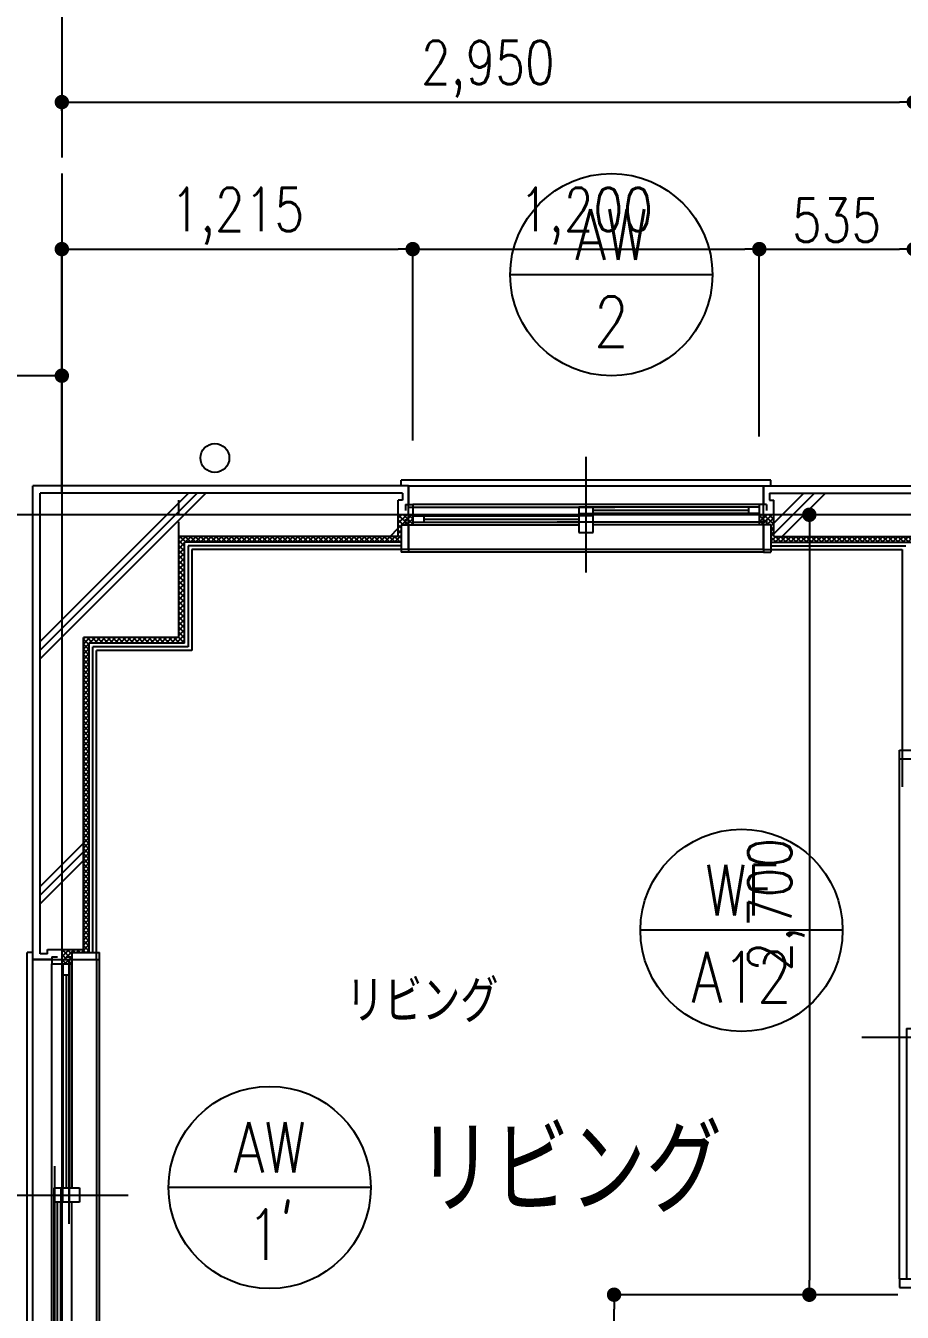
# Model space of a CAD drawing. Header units: millimetres. Extents: x 15495 to 166182, y -39946 to 18307.
# Drawn here: x 91165 to 94200, y -26567 to -22114 of the extents above; entities that cross this region are included whole.
import ezdxf
from ezdxf.enums import TextEntityAlignment as Align

# ---------------------------------------------------------------- set-up
doc = ezdxf.new("R2010")
doc.units = ezdxf.units.MM
doc.header["$LTSCALE"] = 1000
doc.linetypes.add('CENTER', pattern=[2, 1.25, -0.25, 0.25, -0.25])
doc.linetypes.add('DASHED2', pattern=[0.375, 0.25, -0.125])
doc.layers.get('0').update_dxf_attribs({"linetype": 'CONTINUOUS'})
for name, color, linetype in [('DT_ID', 13, 'CONTINUOUS'), ('E_TEXT', 3, 'CONTINUOUS'), ('F_FITT1-100', 5, 'CONTINUOUS'), ('F_FITT1-50', 5, 'CONTINUOUS'), ('F_FITT2-100', 1, 'CONTINUOUS'), ('F_FITT2-50', 1, 'CONTINUOUS'), ('SF-F_FITT1-100', 5, 'CONTINUOUS'), ('TF-A_ELSE-100', 6, 'CONTINUOUS'), ('TF-DT_ID-100', 13, 'CONTINUOUS'), ('TF-E_DIM-50', 3, 'CONTINUOUS'), ('TF-E_GRID-100', 1, 'CENTER'), ('TF-E_GRID-50', 1, 'CENTER'), ('TF-E_TEXT-100', 3, 'CONTINUOUS'), ('TF-E_TEXT-50', 3, 'CONTINUOUS'), ('TF-F_FINI1-100', 190, 'CONTINUOUS'), ('TF-F_FINI1-50', 190, 'CONTINUOUS'), ('TF-F_FINI2-50', 1, 'CONTINUOUS'), ('TF-F_FITT1-100', 5, 'CONTINUOUS'), ('TF-F_FITT1-50', 5, 'CONTINUOUS'), ('TF-F_FITT2-50', 1, 'CONTINUOUS'), ('TF-F_HAT1-50', 9, 'CONTINUOUS'), ('TF-H-AREA-50', 1, 'CENTER'), ('TF-R_COLM-50', 7, 'CONTINUOUS'), ('TF-R_EWALL-50', 7, 'CONTINUOUS'), ('TF-U_FIRE-50', 9, 'CONTINUOUS')]:
    doc.layers.add(name, color=color, linetype=linetype)
doc.styles.add('DIM', font='romans.shx', dxfattribs={"width": 0.8, "bigfont": 'bigfont.shx'})
doc.styles.add('ROOM', font='romans.shx', dxfattribs={"width": 0.8, "bigfont": 'bigfont.shx'})
doc.styles.get("Standard").update_dxf_attribs({"font": 'txt.shx', "bigfont": 'bigfont.shx'})
doc.dimstyles.new('DIM50_3_3', dxfattribs={"dimscale": 50, "dimtxt": 3, "dimasz": 1, "dimexe": 0, "dimexo": 1, "dimgap": 0.5, "dimtad": 1, "dimdec": 1, "dimdsep": 46, "dimlunit": 6, "dimtxsty": 'DIM', "dimblk1": 'DOT', "dimblk2": 'DOT', "dimsah": 1, "dimcen": 1, "dimclrd": 256, "dimclre": 256, "dimclrt": 256, "dimadec": 0, "dimazin": 0, "dimtfac": 1, "dimtdec": 1, "dimtix": 1, "dimtmove": 2, "dimatfit": 3, "dimldrblk": 'DOT', "dimfxl": 1, "dimtvp": 0.833333, "dimtolj": 1, "dimarcsym": 0})

# ---------------------------------------------------------------- blocks, each defined once
blk = doc.blocks.new('TATEGU-KIGOU')
at = {"color": 2}
blk.add_line((350, 0), (-350, 0), dxfattribs=at)
blk.add_circle((0, 0), 350, dxfattribs=at)
at = {"color": 2, "style": 'ROOM', "width": 0.8}
for tag, p in [('建具種別', (0, 51.6)), ('建具番号', (0, -250.1))]:
    blk.add_attdef(tag, text='', height=175, dxfattribs=at).set_placement(p, align=Align.CENTER)
at = {"flags": 1}
for tag, p in [('内法寸法（W）', (-414, -713.8)), ('内法寸法（H）', (-414, -1063.8)), ('階', (-373.6, -1414.3)), ('部屋名', (-373.6, -1786.8)), ('メーカー名', (-373.6, -2148.9)), ('値段', (-373.6, -2498.9)), ('重量', (-373.6, -2848.9)), ('建具形状', (-373.6, -3199)), ('開閉方式', (-373.6, -3549)), ('取付場所', (-373.6, -3899)), ('見込', (-373.6, -4296.3)), ('扉厚', (-373.6, -4646.3)), ('仕上', (-373.6, -4996.3)), ('ガラス', (-373.6, -5346.3)), ('建具金物', (-373.6, -5696.3)), ('枠形状', (-373.6, -6046.3)), ('沓摺形状', (-373.6, -6396.3)), ('特記事項', (-373.6, -6746.3)), ('防火性能', (-373.6, -7096.3))]:
    blk.add_attdef(tag, p, '', height=175, dxfattribs=at)
blk = doc.blocks.new("AW-1'_100")
at = {"layer": 'F_FITT1-100'}
for p, q in [((25, -100), (25, 815)), ((-25, 100), (-25, -815)), ((-205, 0), (200, 0))]:
    blk.add_line(p, q, dxfattribs=at)
at = {"layer": 'F_FITT2-100'}
for p, q in [((-100, -815), (-100, 815)), ((120, 815), (120, -815))]:
    blk.add_line(p, q, dxfattribs=at)
blk = doc.blocks.new('ROOM')
at = {"layer": 'DT_ID', "flags": 1}
for tag, p in [('室番号', (0, 500)), ('面積', (0, -500)), ('内装制限', (0, -1000)), ('仕上レベル', (0, -1500)), ('スラブレベル', (0, -2000)), ('天井高', (0, -2500)), ('床下地', (0, -3000)), ('床仕上', (0, -3500)), ('巾木高さ', (0, -4000)), ('巾木仕上', (0, -4500)), ('壁下地', (0, -5000)), ('壁仕上', (0, -5500)), ('天井下地', (0, -6000)), ('天井仕上', (0, -6500)), ('見切縁', (0, -7000)), ('備考', (0, -7500))]:
    blk.add_attdef(tag, p, '', height=300, dxfattribs=at)
at = {"layer": 'E_TEXT', "style": 'ROOM', "width": 0.8}
blk.add_attdef('室名', (0, 0), '', height=300, dxfattribs=at)
blk = doc.blocks.new('AW-2_100')
at = {"layer": 'F_FITT1-100'}
for p, q in [((-100, 25), (615, 25)), ((100, -25), (-615, -25))]:
    blk.add_line(p, q, dxfattribs=at)
at = {"layer": 'F_FITT2-100'}
for p, q in [((615, 100), (-615, 100)), ((-615, -120), (615, -120))]:
    blk.add_line(p, q, dxfattribs=at)
at = {"layer": 'SF-F_FITT1-100'}
blk.add_line((0, -200), (0, 200), dxfattribs=at)
blk = doc.blocks.new('TF-BLOCK_100')
at = {"layer": 'TF-A_ELSE-100'}
blk.add_circle((529.9, 10651.54), 50, dxfattribs=at)
at = {"layer": 'TF-E_GRID-100'}
for p, q in [((0, 15136.69), (0, -4408.96)), ((29802.87, 10455), (-4082.3, 10455))]:
    blk.add_line(p, q, dxfattribs=at)
at = {"layer": 'TF-F_FINI1-100'}
for p, q in [((-100, 8915), (-100, 10555)), ((1200, 10555), (-100, 10555)), ((1200, 10335), (1200, 10555)), ((2430, 10555), (3985, 10555)), ((2430.01, 10335), (2430, 10555)), ((450, 10335), (450, 9985)), ((1200, 10335), (450, 10335)), ((2430, 10335), (2910, 10335)), ((2910, 10335), (2910, 9513.33)), ((450, 9985), (120, 9985)), ((120, 8915), (120, 9985)), ((-100, 8915), (120, 8915))]:
    blk.add_line(p, q, dxfattribs=at)
at = {"layer": 'TF-F_FITT1-100'}
for p, q in [((1815, 10255), (1815, 10655)), ((-215, 8100), (230, 8100))]:
    blk.add_line(p, q, dxfattribs=at)
at = {"layer": 'TF-DT_ID-100'}
for p, values in [((1902.68, 11286.05), {'建具種別': 'AW', '建具番号': '2'}), ((2353.41, 9016.51), {'建具種別': 'WF', '建具番号': 'A12'}), ((719.71, 8126.18), {'建具種別': 'AW', '建具番号': '1’'})]:
    blk.add_blockref('TATEGU-KIGOU', p, dxfattribs=at).add_auto_attribs(values)
at = {"layer": 'TF-E_TEXT-100'}
ref = blk.add_blockref('ROOM', (1229.83, 8037.67), dxfattribs=at)
ref.add_attrib('室名', 'リビング', (1229.83, 8037.67), dxfattribs={"height": 300, "style": 'ROOM', "width": 0.8})
at = {"layer": 'TF-F_FITT1-100', "xscale": -1}
blk.add_blockref('AW-2_100', (1815, 10455), dxfattribs=at)
at = {"layer": 'TF-F_FITT1-100'}
blk.add_blockref("AW-1'_100", (0, 8100), dxfattribs=at)
blk = doc.blocks.new('DOT')
at = {"color": 0, "linetype": 'ByBlock'}
blk.add_line((-0.5, 0), (-1, 0), dxfattribs=at)
at = {"color": 0, "linetype": 'ByBlock', "const_width": 0.5}
blk.add_lwpolyline([(-0.25, 0, 1), (0.25, 0, 1)], format="xyb", close=True, dxfattribs=at)
blk = doc.blocks.new('*D714')
at = {"layer": 'TF-E_DIM-50', "lineweight": -2}
for p, q in [((89689.6, -23367.8), (89689.6, -23325.1)), ((91239.6, -23325.1), (89739.6, -23325.1)), ((91289.6, -23367.8), (91289.6, -23325.1))]:
    blk.add_line(p, q, dxfattribs=at)
at = {"layer": 'TF-E_DIM-50', "lineweight": -2, "xscale": 50, "yscale": 50, "zscale": 50, "rotation": 180}
blk.add_blockref('DOT', (89689.6, -23325.1), dxfattribs=at)
at = {"layer": 'TF-E_DIM-50', "lineweight": -2, "xscale": 50, "yscale": 50, "zscale": 50}
blk.add_blockref('DOT', (91289.6, -23325.1), dxfattribs=at)
at = {"layer": 'TF-E_DIM-50', "insert": (90489.6, -23210.8), "char_height": 150, "attachment_point": 5, "style": 'DIM'}
blk.add_mtext('\\A1;1,600', dxfattribs=at)
blk = doc.blocks.new('_DOT')
at = {"color": 0, "linetype": 'ByBlock'}
blk.add_line((-0.5, 0), (-1, 0), dxfattribs=at)
at = {"color": 0, "linetype": 'ByBlock', "const_width": 0.5}
blk.add_lwpolyline([(-0.25, 0, 1), (0.25, 0, 1)], format="xyb", close=True, dxfattribs=at)
blk = doc.blocks.new('*D680')
at = {"layer": 'TF-E_DIM-50', "lineweight": -2}
for p, q in [((94239.6, -22836.8), (94239.6, -22886.8)), ((93704.6, -23535.3), (93704.6, -22886.8)), ((93754.6, -22886.8), (94189.6, -22886.8))]:
    blk.add_line(p, q, dxfattribs=at)
at = {"layer": 'TF-E_DIM-50', "lineweight": -2, "xscale": 50, "yscale": 50, "zscale": 50, "rotation": 180}
blk.add_blockref('DOT', (93704.6, -22886.8), dxfattribs=at)
at = {"layer": 'TF-E_DIM-50', "lineweight": -2, "xscale": 50, "yscale": 50, "zscale": 50}
blk.add_blockref('DOT', (94239.6, -22886.8), dxfattribs=at)
at = {"layer": 'TF-E_DIM-50', "insert": (93972.1, -22786.8), "char_height": 150, "attachment_point": 5, "style": 'DIM'}
blk.add_mtext('\\A1;535', dxfattribs=at)
blk = doc.blocks.new('*D678')
at = {"layer": 'TF-E_DIM-50', "lineweight": -2}
for p, q in [((91289.6, -23730.5), (91289.6, -22886.8)), ((91339.6, -22886.8), (92454.6, -22886.8)), ((92504.6, -23549), (92504.6, -22886.8))]:
    blk.add_line(p, q, dxfattribs=at)
at = {"layer": 'TF-E_DIM-50', "lineweight": -2, "xscale": 50, "yscale": 50, "zscale": 50, "rotation": 180}
blk.add_blockref('DOT', (91289.6, -22886.8), dxfattribs=at)
at = {"layer": 'TF-E_DIM-50', "lineweight": -2, "xscale": 50, "yscale": 50, "zscale": 50}
blk.add_blockref('DOT', (92504.6, -22886.8), dxfattribs=at)
at = {"layer": 'TF-E_DIM-50', "insert": (91897.1, -22772.5), "char_height": 150, "attachment_point": 5, "style": 'DIM'}
blk.add_mtext('\\A1;1,215', dxfattribs=at)
blk = doc.blocks.new('*D677')
at = {"layer": 'TF-E_DIM-50', "lineweight": -2}
for p, q in [((91289.6, -22407.8), (91289.6, -22377.8)), ((91339.6, -22377.8), (94189.6, -22377.8)), ((94239.6, -23356.4), (94239.6, -22377.8))]:
    blk.add_line(p, q, dxfattribs=at)
at = {"layer": 'TF-E_DIM-50', "lineweight": -2, "xscale": 50, "yscale": 50, "zscale": 50, "rotation": 180}
blk.add_blockref('DOT', (91289.6, -22377.8), dxfattribs=at)
at = {"layer": 'TF-E_DIM-50', "lineweight": -2, "xscale": 50, "yscale": 50, "zscale": 50}
blk.add_blockref('DOT', (94239.6, -22377.8), dxfattribs=at)
at = {"layer": 'TF-E_DIM-50', "insert": (92764.6, -22263.5), "char_height": 150, "attachment_point": 5, "style": 'DIM'}
blk.add_mtext('\\A1;2,950', dxfattribs=at)
blk = doc.blocks.new('*D676')
at = {"layer": 'TF-E_DIM-50', "lineweight": -2}
for p, q in [((92504.6, -23549), (92504.6, -22886.8)), ((92554.6, -22886.8), (93654.6, -22886.8)), ((93704.6, -23535.3), (93704.6, -22886.8))]:
    blk.add_line(p, q, dxfattribs=at)
at = {"layer": 'TF-E_DIM-50', "lineweight": -2, "xscale": 50, "yscale": 50, "zscale": 50, "rotation": 180}
blk.add_blockref('DOT', (92504.6, -22886.8), dxfattribs=at)
at = {"layer": 'TF-E_DIM-50', "lineweight": -2, "xscale": 50, "yscale": 50, "zscale": 50}
blk.add_blockref('DOT', (93704.6, -22886.8), dxfattribs=at)
at = {"layer": 'TF-E_DIM-50', "insert": (93104.6, -22772.5), "char_height": 150, "attachment_point": 5, "style": 'DIM'}
blk.add_mtext('\\A1;1,200', dxfattribs=at)
blk = doc.blocks.new('WF-A12_50')
at = {"layer": 'F_FITT1-50'}
for p, q in [((-95, 0), (10, 0)), ((-95, -30), (-95, 0)), ((10, -30), (10, 0)), ((-95, -30), (10, -30)), ((-70, -896.666625), (-70, -30)), ((-40, -896.666625), (-40, -30)), ((-30, -1830.003375), (-30, -836.666625)), ((-30, -836.666625), (0, -836.666625)), ((0, -1830.003375), (0, -836.666625)), ((-225, -866.666625), (110, -866.666625)), ((-70, -896.666625), (-40, -896.666625)), ((-95, -1830.003375), (10, -1830.003375)), ((-95, -1830.003375), (-95, -1860.003375)), ((-95, -1860.003375), (10, -1860.003375)), ((10, -1860.003375), (10, -1830.003375))]:
    blk.add_line(p, q, dxfattribs=at)
at = {"layer": 'F_FITT2-50'}
blk.add_line((10, -1830.003375), (10, -30), dxfattribs=at)
blk = doc.blocks.new('*D711')
at = {"layer": 'TF-E_DIM-50', "lineweight": -2}
for p, q in [((93934, -23806.4), (93877.8, -23806.4)), ((93877.8, -23856.4), (93877.8, -26456.4)), ((93885, -26506.4), (93877.8, -26506.4))]:
    blk.add_line(p, q, dxfattribs=at)
at = {"layer": 'TF-E_DIM-50', "lineweight": -2, "xscale": 50, "yscale": 50, "zscale": 50}
for p, rotation in [((93877.8, -23806.4), 90), ((93877.8, -26506.4), 270)]:
    blk.add_blockref('DOT', p, dxfattribs=dict(at, rotation=rotation))
at = {"layer": 'TF-E_DIM-50', "insert": (93763.5, -25156.4), "char_height": 150, "attachment_point": 5, "rotation": 90, "style": 'DIM'}
blk.add_mtext('\\A1;2,700', dxfattribs=at)
blk = doc.blocks.new("AW-1'_50")
at = {"layer": 'F_FITT1-50'}
for p, q in [((-130.00075, 815.001625), (-130.00075, 840.001625)), ((-35.00075, 840.001625), (-130.00075, 840.001625)), ((-35.00075, 815.001625), (-130.00075, 815.001625)), ((-35.00075, 825.001625), (-35.00075, 800.001625)), ((-15.00075, 825.001625), (-35.00075, 825.001625)), ((14.99925, 825.001625), (34.99925, 825.001625)), ((34.99925, 825.001625), (34.99925, 800.001625)), ((34.99925, 800.001625), (-35.00075, 800.001625)), ((3.99925, 800.001625), (3.99925, 762.001625)), ((25.99925, 762.001625), (3.99925, 762.001625)), ((14.99925, 762.001625), (14.99925, 25.001875)), ((25.99925, 800.001625), (25.99925, 762.001625)), ((199.99925, 0), (-200.00075, 0)), ((-61.50075, 25.001875), (-4.00075, 25.001875)), ((-61.50075, -24.998125), (-61.50075, 25.001875)), ((-26.00075, 25.001875), (-26.00075, -24.998125)), ((-4.00075, 25.001875), (-4.00075, -24.998125)), ((3.99925, 25.001875), (25.99925, 25.001875)), ((3.99925, -24.998125), (3.99925, 25.001875)), ((25.99925, 25.001875), (25.99925, -24.998125)), ((-4.00075, -24.998125), (-61.50075, -24.998125)), ((-15.00075, -761.998375), (-15.00075, -24.998125)), ((25.99925, -24.998125), (3.99925, -24.998125)), ((34.99925, -799.998375), (-35.00075, -799.998375)), ((-35.00075, -824.998375), (-35.00075, -799.998375)), ((-4.00075, -761.998375), (-26.00075, -761.998375)), ((34.99925, -824.998375), (34.99925, -799.998375)), ((-130.00075, -814.998375), (-130.00075, -839.998375)), ((-35.00075, -814.998375), (-130.00075, -814.998375)), ((-35.00075, -839.998375), (-130.00075, -839.998375)), ((-15.00075, -824.998375), (-35.00075, -824.998375)), ((-35.00075, -839.998375), (-35.00075, -824.998375)), ((34.99925, -824.998375), (14.99925, -824.998375))]:
    blk.add_line(p, q, dxfattribs=at)
at = {"layer": 'F_FITT2-50'}
for p, q in [((-130.00075, 815.001625), (-130.00075, -814.998375)), ((99.99925, 840.001), (119.99925, 840.001)), ((119.99925, 840.001), (119.99925, -839.99775)), ((-35.00075, 800.001625), (-35.00075, 25.001875)), ((3.99925, 762.001625), (3.99925, 25.001875)), ((25.99925, 762.001625), (25.99925, 25.001875)), ((34.99925, 800.001625), (34.99925, -799.998375)), ((-35.00075, -799.998375), (-35.00075, -24.998125)), ((-26.00075, -799.998375), (-26.00075, -24.998125)), ((-4.00075, -799.998375), (-4.00075, -24.998125)), ((99.99925, -839.99775), (119.99925, -839.99775))]:
    blk.add_line(p, q, dxfattribs=at)
blk = doc.blocks.new('*D708')
at = {"layer": 'TF-E_DIM-50', "lineweight": -2}
for p, q in [((94183.9, -26506.4), (93201.7, -26506.4)), ((93201.7, -27406.4), (93201.7, -26556.4)), ((94139.6, -27456.4), (93201.7, -27456.4))]:
    blk.add_line(p, q, dxfattribs=at)
at = {"layer": 'TF-E_DIM-50', "lineweight": -2, "xscale": 50, "yscale": 50, "zscale": 50}
for p, rotation in [((93201.7, -26506.4), 90), ((93201.7, -27456.4), 270)]:
    blk.add_blockref('DOT', p, dxfattribs=dict(at, rotation=rotation))
at = {"layer": 'TF-E_DIM-50', "insert": (93082.6, -26861.7), "char_height": 150, "attachment_point": 5, "rotation": 90, "style": 'DIM'}
blk.add_mtext('\\A1;950', dxfattribs=at)
blk = doc.blocks.new('AW-2_50')
at = {"layer": 'F_FITT1-50'}
for p, q in [((-615, 130), (-640, 130)), ((-640, 35), (-640, 130)), ((-615, 35), (-615, 130)), ((615, 35), (615, 130)), ((615, 130), (640, 130)), ((640, 35), (640, 130)), ((-24.99975, 4), (-24.99975, 61.5)), ((-24.99975, 61.5), (25.00025, 61.5)), ((25.00025, 61.5), (25.00025, 4)), ((-640, 35), (-625, 35)), ((-625, 15), (-625, 35)), ((-625, 35), (-600, 35)), ((-600, -35), (-600, 35)), ((-600, 26), (-562, 26)), ((-600, 4), (-562, 4)), ((-562, 4), (-562, 26)), ((-562, 15), (-24.99975, 15)), ((25.00025, 26), (-24.99975, 26)), ((25.00025, 4), (-24.99975, 4)), ((625, 35), (600, 35)), ((600, -35), (600, 35)), ((625, 15), (625, 35)), ((640, 35), (625, 35)), ((-625, -35), (-625, -15)), ((-625, -35), (-600, -35)), ((-24.99975, -26), (-24.99975, -4)), ((-24.99975, -4), (25.00025, -4)), ((25.00025, -26), (-24.99975, -26)), ((25.00025, -4), (25.00025, -26)), ((562, -15), (25.00025, -15)), ((562, -26), (562, -4)), ((600, -4), (562, -4)), ((600, -26), (562, -26)), ((625, -35), (600, -35)), ((625, -35), (625, -15))]:
    blk.add_line(p, q, dxfattribs=at)
at = {"layer": 'F_FITT2-50'}
for p, q in [((615, 130), (-615, 130)), ((-600, 35), (-24.99975, 35)), ((-562, 26), (-24.99975, 26)), ((-562, 4), (-24.99975, 4)), ((600, 35), (25.00025, 35)), ((600, -35), (-600, -35)), ((562, -4), (25.00025, -4)), ((562, -26), (25.00025, -26)), ((-639.999375, -100), (-639.999375, -120)), ((639.999375, -120), (-639.999375, -120)), ((639.999375, -100), (639.999375, -120))]:
    blk.add_line(p, q, dxfattribs=at)
at = {"layer": 'TF-F_FITT1-50'}
blk.add_line((0, 200), (0, -200), dxfattribs=at)
blk = doc.blocks.new('TF-BLOCK_50')
at = {"layer": 'TF-F_HAT1-50'}
h = blk.add_hatch(dxfattribs=at)
h.set_pattern_fill('RC2', color=256, scale=50, style=0)
h.set_pattern_definition([(45, (-28400.75, -39924.5), (-441.942, 441.942), []), (45, (-28363.25, -39924.5), (-441.942, 441.942), []), (45, (-28325.75, -39924.5), (-441.942, 441.942), [])])
h.paths.add_polyline_path([(4160, 10730), (4010, 10730), (4010, 10530), (2465, 10530), (2465.01, 10380), (4160, 10380)])
h = blk.add_hatch(dxfattribs=at)
h.set_pattern_fill('RC4', color=256, scale=30, style=0)
h.set_pattern_definition([(45, (-133336.5, -63816.8), (-424.264, 424.264), []), (45, (-133306.5, -63816.8), (-424.264, 424.264), []), (45, (-133276.5, -63816.8), (-424.264, 424.264), [])])
h.paths.add_polyline_path([(405, 10455), (405, 10380), (1164.99, 10380), (1165, 10455)])
h.paths.add_polyline_path([(1165, 10455), (1165, 10505.04), (1180, 10505.04), (1180, 10530), (405, 10530), (405, 10455)])
h.paths.add_polyline_path([(405, 10455), (405, 10530), (0, 10530), (0, 10455)])
h.paths.add_polyline_path([(0, 10455), (0, 8950.01), (75, 8950.01), (75, 10030), (405, 10030), (405, 10380), (405, 10455)])
h.paths.add_polyline_path([(0, 10455), (-75, 10455), (-75, 8935), (-50.04, 8935), (-50.04, 8950), (0, 8950.01)])
h.paths.add_polyline_path([(0, 10530), (-75, 10530), (-75, 10455), (0, 10455)])
h = blk.add_hatch(dxfattribs=at)
h.set_pattern_fill('ANSI37', color=256, scale=100, style=0)
h.set_pattern_definition([(45, (-133336.485, -63816.77), (-8.8388348, 8.8388348), []), (135, (-133336.485, -63816.77), (-8.8388348, -8.8388348), [])])
h.paths.add_polyline_path([(405, 10030), (75, 10030), (75, 8950.01), (0, 8950.01), (0, 8900), (35, 8900), (35, 8925), (35, 8940), (95, 8940), (95, 10010), (425, 10010), (425, 10360), (1175, 10360), (1175, 10420), (1190, 10420), (1215, 10420), (1215, 10455), (1165, 10455), (1164.99, 10380), (405, 10380)])
at = {"layer": 'TF-U_FIRE-50'}
h = blk.add_hatch(dxfattribs=at)
h.set_pattern_fill('ANSI37', color=256, scale=100, style=0)
h.set_pattern_definition([(45, (-28400.745, -39924.51), (-8.8388348, 8.8388348), []), (135, (-28400.745, -39924.51), (-8.8388348, -8.8388348), [])])
h.paths.add_polyline_path([(4190, 10650), (4205, 10650), (4205, 10670), (4160, 10670), (4160, 10455), (4190, 10455)])
h.paths.add_polyline_path([(4190, 10455), (4160, 10455), (4160, 10380), (2465.01, 10380), (2465.01, 10455), (2415, 10455), (2415, 10420), (2440, 10420), (2455, 10420), (2455, 10360), (4190, 10360)])
at = {"layer": 'TF-E_GRID-50'}
for p, q in [((0, 15441.48), (0, -1118.96)), ((0, 15136.69), (0, -4408.96)), ((30333.71, 10455), (-4082.3, 10455))]:
    blk.add_line(p, q, dxfattribs=at)
at = {"layer": 'TF-F_FINI1-50'}
for p, q in [((-100, 8915), (-100, 10555)), ((1200, 10555), (-100, 10555)), ((1200, 10555), (1200, 10490)), ((2430, 10555), (3985, 10555)), ((2430, 10555), (2430, 10490)), ((450, 10335), (450, 9985)), ((1175, 10335), (450, 10335)), ((2455, 10335), (2910, 10335)), ((2910, 10335), (2910, 9640)), ((450, 9985), (120, 9985)), ((120, 8940), (120, 9985)), ((-35, 8915), (-100, 8915))]:
    blk.add_line(p, q, dxfattribs=at)
at = {"layer": 'TF-F_FINI2-50'}
for p, q in [((437.5, 10347.5), (437.5, 9997.5)), ((1175, 10347.5), (437.5, 10347.5)), ((2455, 10347.5), (2922.5, 10347.5)), ((437.5, 9997.5), (107.5, 9997.5)), ((107.5, 8940), (107.5, 9997.5))]:
    blk.add_line(p, q, dxfattribs=at)
at = {"layer": 'TF-F_FITT1-50'}
for p, q in [((1815, 10255), (1815, 10655)), ((-215, 8100), (230, 8100))]:
    blk.add_line(p, q, dxfattribs=at)
at = {"layer": 'TF-F_FITT2-50'}
blk.add_line((2900, 7810), (2900, 9610), dxfattribs=at)
at = {"layer": 'TF-H-AREA-50'}
blk.add_lwpolyline([(2950, 10455), (0, 10455), (0, 3250), (2900, 3250), (2900, 6805), (4500.5, 6805), (4500.5, 7755), (2950.47, 7754.77), (2950, 10455)], dxfattribs=at)
at = {"layer": 'TF-R_COLM-50'}
for p, q in [((405, 10530), (-75, 10530)), ((405, 10030), (405, 10380)), ((405, 10030), (75, 10030))]:
    blk.add_line(p, q, dxfattribs=at)
at = {"layer": 'TF-R_COLM-50', "linetype": 'DASHED2', "ltscale": 0.2}
blk.add_line((405, 10380), (405, 10530), dxfattribs=at)
at = {"layer": 'TF-R_EWALL-50'}
for p, q in [((-75, 8935), (-75, 10530)), ((1180, 10530), (405, 10530)), ((1180, 10530), (1180, 10505)), ((2450, 10530), (4010, 10530)), ((2450, 10530), (2450, 10505)), ((1180, 10505), (1164.99, 10505)), ((1164.99, 10380), (1164.99, 10505)), ((2450, 10505), (2465.01, 10505)), ((2465.01, 10380), (2465.01, 10505)), ((1164.99, 10380), (405, 10380)), ((2465.01, 10380), (4160, 10380)), ((75, 8950.01), (75, 10030)), ((-50.04, 8935), (-75, 8935)), ((-50.04, 8950), (75, 8950.01)), ((-50.04, 8935), (-50.04, 8950))]:
    blk.add_line(p, q, dxfattribs=at)
at = {"layer": 'TF-U_FIRE-50'}
for p, q in [((425, 10010), (425, 10360)), ((1175, 10360), (425, 10360)), ((2455, 10360), (4190, 10360)), ((425, 10010), (95, 10010)), ((95, 8940), (95, 10010))]:
    blk.add_line(p, q, dxfattribs=at)
at = {"layer": 'TF-E_TEXT-50'}
ref = blk.add_blockref('ROOM', (983.69, 8696.49), dxfattribs=dict(at, xscale=0.5, yscale=0.5, zscale=0.5))
ref.add_attrib('室名', 'リビング', (983.69, 8696.49), dxfattribs={"height": 150, "style": 'ROOM', "width": 0.8})
at = {"layer": 'TF-F_FITT1-50', "yscale": -1}
for name, p in [('AW-2_50', (1815, 10455)), ('WF-A12_50', (2995, 7780))]:
    blk.add_blockref(name, p, dxfattribs=at)
at = {"layer": 'TF-F_FITT1-50', "xscale": -1, "yscale": -1}
blk.add_blockref("AW-1'_50", (0, 8100), dxfattribs=at)
at = {"layer": 'TF-E_DIM-50'}
for base, p1, p2, picture, middle in [((2950, 11883.64), (0, 11803.61), (2950, 10855.04), '*D677', (1475, 11997.93)), ((1215, 11374.59), (0, 10480.89), (1215, 10662.37), '*D678', (607.5, 11488.87)), ((2415, 11374.59), (1215, 10662.37), (2415, 10676.06), '*D676', (1815, 11488.87)), ((2950, 11374.59), (2415, 10676.06), (2950, 11374.59), '*D680', (2682.5, 11474.59)), ((-1600, 10936.29), (0, 10943.62), (-1600, 10943.62), '*D714', (-800, 11050.58))]:
    dim = blk.add_linear_dim(base=base, p1=p1, p2=p2, dimstyle='DIM50_3_3', dxfattribs=at)
    dim.commit()
    dim.dimension.update_dxf_attribs({"geometry": picture, "text_midpoint": middle, "insert": (-91289.59, 34261.4)})
dim = blk.add_linear_dim(base=(2588.19, 7755), p1=(2694.37, 10455), p2=(2645.36, 7755), angle=90, dimstyle='DIM50_3_3', dxfattribs=at)
dim.commit()
dim.dimension.update_dxf_attribs({"geometry": '*D711', "text_midpoint": (2473.91, 9105), "insert": (-91289.59, 34261.4)})
dim = blk.add_linear_dim(base=(1912.13, 7755), p1=(2900, 6805), p2=(2944.32, 7755), angle=90, dimstyle='DIM50_3_3', dxfattribs=at)
dim.commit()
dim.dimension.update_dxf_attribs({"geometry": '*D708', "text_midpoint": (1792.99, 7399.74), "dimtype": 128, "insert": (-91289.59, 34261.4)})

msp = doc.modelspace()

# ---------------------------------------------------------------- block references
for name in ['TF-BLOCK_100', 'TF-BLOCK_50']:
    msp.add_blockref(name, (91289.6, -34261.4))

doc.saveas('drawing.dxf')
